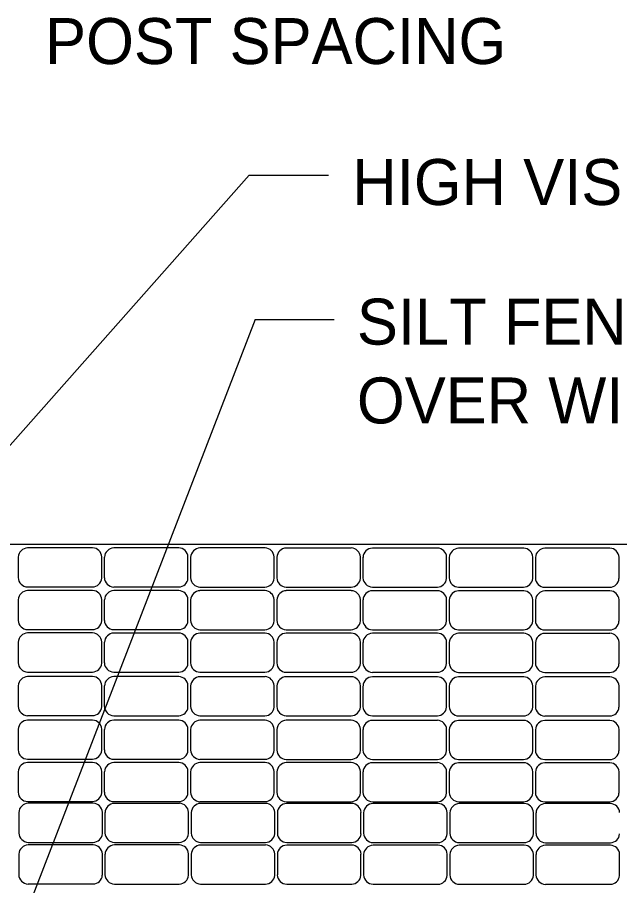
# Model space of a CAD drawing. Extents: x -894 to 866, y -476 to 714.
# Drawn here: x -558.7 to -467, y 454.3 to 586.6 of the extents above; entities that cross this region are included whole.
import ezdxf

# ---------------------------------------------------------------- set-up
doc = ezdxf.new("R2010")
doc.units = 0
for name, color, linetype in [('1 Control', 7, 'Continuous'), ('56 Stage 3 Anno', 7, 'Continuous'), ('57 Undefined', 7, 'Continuous')]:
    doc.layers.add(name, color=color, linetype=linetype)

msp = doc.modelspace()

# ---------------------------------------------------------------- linework, layer by layer
at = {"layer": '1 Control'}
for p, q in [((-260.54, 506.27), (-726.69, 506.27)), ((-547.26, 505.77), (-557.17, 505.77)), ((-534.13, 505.76), (-544.04, 505.76)), ((-521.01, 505.75), (-530.92, 505.75)), ((-507.89, 505.74), (-517.8, 505.74)), ((-494.76, 505.73), (-504.67, 505.73)), ((-481.64, 505.72), (-491.55, 505.72)), ((-468.52, 505.72), (-478.43, 505.72)), ((-558.6, 504.36), (-558.6, 501.23)), ((-558.6, 504.36), (-558.6, 504.36)), ((-545.87, 501.15), (-545.87, 504.4)), ((-545.48, 504.35), (-545.48, 501.22)), ((-545.48, 504.35), (-545.48, 504.35)), ((-532.75, 501.14), (-532.75, 504.4)), ((-532.35, 504.34), (-532.35, 501.21)), ((-532.35, 504.34), (-532.35, 504.34)), ((-519.62, 501.13), (-519.62, 504.39)), ((-519.23, 504.33), (-519.23, 501.2)), ((-519.23, 504.33), (-519.23, 504.33)), ((-506.5, 501.12), (-506.5, 504.38)), ((-506.11, 504.33), (-506.11, 501.2)), ((-506.11, 504.33), (-506.11, 504.33)), ((-493.38, 501.11), (-493.38, 504.37)), ((-492.98, 504.32), (-492.98, 501.19)), ((-492.98, 504.32), (-492.98, 504.32)), ((-480.25, 501.1), (-480.25, 504.36)), ((-479.86, 504.31), (-479.86, 501.18)), ((-479.86, 504.31), (-479.86, 504.31)), ((-467.13, 501.1), (-467.13, 504.35)), ((-557.17, 499.82), (-547.28, 499.82)), ((-547.26, 499.27), (-557.17, 499.27)), ((-544.04, 499.81), (-534.16, 499.81)), ((-534.13, 499.26), (-544.04, 499.26)), ((-530.92, 499.8), (-521.04, 499.8)), ((-521.01, 499.25), (-530.92, 499.25)), ((-517.8, 499.79), (-507.91, 499.79)), ((-507.89, 499.25), (-517.8, 499.25)), ((-504.67, 499.78), (-494.79, 499.78)), ((-494.76, 499.24), (-504.67, 499.24)), ((-491.55, 499.77), (-481.67, 499.77)), ((-481.64, 499.23), (-491.55, 499.23)), ((-478.43, 499.76), (-468.54, 499.76)), ((-468.52, 499.22), (-478.43, 499.22)), ((-558.6, 497.86), (-558.6, 494.73)), ((-558.6, 497.86), (-558.6, 497.86)), ((-545.87, 494.65), (-545.87, 497.91)), ((-545.48, 497.86), (-545.48, 494.73)), ((-545.48, 497.86), (-545.48, 497.86)), ((-532.75, 494.64), (-532.75, 497.9)), ((-532.35, 497.85), (-532.35, 494.72)), ((-532.35, 497.85), (-532.35, 497.85)), ((-519.62, 494.63), (-519.62, 497.89)), ((-519.23, 497.84), (-519.23, 494.71)), ((-519.23, 497.84), (-519.23, 497.84)), ((-506.5, 494.63), (-506.5, 497.88)), ((-506.11, 497.83), (-506.11, 494.7)), ((-506.11, 497.83), (-506.11, 497.83)), ((-493.38, 494.62), (-493.38, 497.87)), ((-492.98, 497.82), (-492.98, 494.69)), ((-492.98, 497.82), (-492.98, 497.82)), ((-480.25, 494.61), (-480.25, 497.87)), ((-479.86, 497.81), (-479.86, 494.68)), ((-479.86, 497.81), (-479.86, 497.81)), ((-467.13, 494.6), (-467.13, 497.86)), ((-557.17, 493.32), (-547.28, 493.32)), ((-544.04, 493.31), (-534.16, 493.31)), ((-530.92, 493.3), (-521.04, 493.3)), ((-517.8, 493.29), (-507.91, 493.29)), ((-504.67, 493.29), (-494.79, 493.29)), ((-491.55, 493.28), (-481.67, 493.28)), ((-478.43, 493.27), (-468.54, 493.27)), ((-547.26, 492.81), (-557.17, 492.81)), ((-534.13, 492.8), (-544.04, 492.8)), ((-521.01, 492.79), (-530.92, 492.79)), ((-507.89, 492.78), (-517.8, 492.78)), ((-494.76, 492.77), (-504.67, 492.77)), ((-481.64, 492.76), (-491.55, 492.76)), ((-468.52, 492.75), (-478.43, 492.75)), ((-558.6, 491.4), (-558.6, 488.27)), ((-558.6, 491.4), (-558.6, 491.4)), ((-545.87, 488.19), (-545.87, 491.44)), ((-545.48, 491.39), (-545.48, 488.26)), ((-545.48, 491.39), (-545.48, 491.39)), ((-532.75, 488.18), (-532.75, 491.43)), ((-532.35, 491.38), (-532.35, 488.25)), ((-532.35, 491.38), (-532.35, 491.38)), ((-519.62, 488.17), (-519.62, 491.43)), ((-519.23, 491.37), (-519.23, 488.24)), ((-519.23, 491.37), (-519.23, 491.37)), ((-506.5, 488.16), (-506.5, 491.42)), ((-506.11, 491.36), (-506.11, 488.23)), ((-506.11, 491.36), (-506.11, 491.36)), ((-493.38, 488.15), (-493.38, 491.41)), ((-492.98, 491.35), (-492.98, 488.22)), ((-492.98, 491.35), (-492.98, 491.35)), ((-480.25, 488.14), (-480.25, 491.4)), ((-479.86, 491.35), (-479.86, 488.22)), ((-479.86, 491.35), (-479.86, 491.35)), ((-467.13, 488.13), (-467.13, 491.39)), ((-557.17, 486.85), (-547.28, 486.85)), ((-544.04, 486.85), (-534.16, 486.85)), ((-530.92, 486.84), (-521.04, 486.84)), ((-517.8, 486.83), (-507.91, 486.83)), ((-504.67, 486.82), (-494.79, 486.82)), ((-491.55, 486.81), (-481.67, 486.81)), ((-478.43, 486.8), (-468.54, 486.8)), ((-547.26, 486.17), (-557.17, 486.17)), ((-534.13, 486.16), (-544.04, 486.16)), ((-521.01, 486.15), (-530.92, 486.15)), ((-507.89, 486.14), (-517.8, 486.14)), ((-494.76, 486.14), (-504.67, 486.14)), ((-481.64, 486.13), (-491.55, 486.13)), ((-468.52, 486.12), (-478.43, 486.12)), ((-558.6, 484.76), (-558.6, 481.63)), ((-558.6, 484.76), (-558.6, 484.76)), ((-545.87, 481.55), (-545.87, 484.81)), ((-545.48, 484.75), (-545.48, 481.62)), ((-545.48, 484.75), (-545.48, 484.75)), ((-532.75, 481.54), (-532.75, 484.8)), ((-532.35, 484.75), (-532.35, 481.62)), ((-532.35, 484.75), (-532.35, 484.75)), ((-519.62, 481.53), (-519.62, 484.79)), ((-519.23, 484.74), (-519.23, 481.61)), ((-519.23, 484.74), (-519.23, 484.74)), ((-506.5, 481.53), (-506.5, 484.78)), ((-506.11, 484.73), (-506.11, 481.6)), ((-506.11, 484.73), (-506.11, 484.73)), ((-493.38, 481.52), (-493.38, 484.77)), ((-492.98, 484.72), (-492.98, 481.59)), ((-492.98, 484.72), (-492.98, 484.72)), ((-480.25, 481.51), (-480.25, 484.76)), ((-479.86, 484.71), (-479.86, 481.58)), ((-479.86, 484.71), (-479.86, 484.71)), ((-467.13, 481.5), (-467.13, 484.76)), ((-557.17, 480.22), (-547.28, 480.22)), ((-544.04, 480.21), (-534.16, 480.21)), ((-530.92, 480.2), (-521.04, 480.2)), ((-517.8, 480.19), (-507.91, 480.19)), ((-504.67, 480.19), (-494.79, 480.19)), ((-491.55, 480.18), (-481.67, 480.18)), ((-478.43, 480.17), (-468.54, 480.17)), ((-547.26, 479.54), (-557.17, 479.54)), ((-534.13, 479.53), (-544.04, 479.53)), ((-521.01, 479.52), (-530.92, 479.52)), ((-507.89, 479.51), (-517.8, 479.51)), ((-494.76, 479.5), (-504.67, 479.5)), ((-481.64, 479.49), (-491.55, 479.49)), ((-468.52, 479.48), (-478.43, 479.48)), ((-558.6, 478.13), (-558.6, 475)), ((-558.6, 478.13), (-558.6, 478.13)), ((-545.87, 474.92), (-545.87, 478.17)), ((-545.48, 478.12), (-545.48, 474.99)), ((-545.48, 478.12), (-545.48, 478.12)), ((-532.75, 474.91), (-532.75, 478.16)), ((-532.35, 478.11), (-532.35, 474.98)), ((-532.35, 478.11), (-532.35, 478.11)), ((-519.62, 474.9), (-519.62, 478.15)), ((-519.23, 478.1), (-519.23, 474.97)), ((-519.23, 478.1), (-519.23, 478.1)), ((-506.5, 474.89), (-506.5, 478.15)), ((-506.11, 478.09), (-506.11, 474.96)), ((-506.11, 478.09), (-506.11, 478.09)), ((-493.38, 474.88), (-493.38, 478.14)), ((-492.98, 478.08), (-492.98, 474.95)), ((-492.98, 478.08), (-492.98, 478.08)), ((-480.25, 474.87), (-480.25, 478.13)), ((-479.86, 478.08), (-479.86, 474.95)), ((-479.86, 478.08), (-479.86, 478.08)), ((-467.13, 474.86), (-467.13, 478.12)), ((-557.17, 473.58), (-547.28, 473.58)), ((-544.04, 473.58), (-534.16, 473.58)), ((-530.92, 473.57), (-521.04, 473.57)), ((-517.8, 473.56), (-507.91, 473.56)), ((-504.67, 473.55), (-494.79, 473.55)), ((-491.55, 473.54), (-481.67, 473.54)), ((-478.43, 473.53), (-468.54, 473.53)), ((-547.26, 473.09), (-557.17, 473.09)), ((-534.13, 473.08), (-544.04, 473.08)), ((-521.01, 473.07), (-530.92, 473.07)), ((-507.89, 473.06), (-517.8, 473.06)), ((-494.76, 473.05), (-504.67, 473.05)), ((-481.64, 473.04), (-491.55, 473.04)), ((-468.52, 473.04), (-478.43, 473.04)), ((-558.6, 471.68), (-558.6, 468.55)), ((-558.6, 471.68), (-558.6, 471.68)), ((-545.87, 468.47), (-545.87, 471.73)), ((-545.48, 471.67), (-545.48, 468.54)), ((-545.48, 471.67), (-545.48, 471.67)), ((-532.75, 468.46), (-532.75, 471.72)), ((-532.35, 471.66), (-532.35, 468.53)), ((-532.35, 471.66), (-532.35, 471.66)), ((-519.62, 468.45), (-519.62, 471.71)), ((-519.23, 471.65), (-519.23, 468.52)), ((-519.23, 471.65), (-519.23, 471.65)), ((-506.5, 468.44), (-506.5, 471.7)), ((-506.11, 471.65), (-506.11, 468.52)), ((-506.11, 471.65), (-506.11, 471.65)), ((-493.38, 468.43), (-493.38, 471.69)), ((-492.98, 471.64), (-492.98, 468.51)), ((-492.98, 471.64), (-492.98, 471.64)), ((-480.25, 468.43), (-480.25, 471.68)), ((-479.86, 471.63), (-479.86, 468.5)), ((-479.86, 471.63), (-479.86, 471.63)), ((-467.13, 468.42), (-467.13, 471.67)), ((-557.17, 467.14), (-547.28, 467.14)), ((-547.17, 466.87), (-557.07, 466.87)), ((-544.04, 467.13), (-534.16, 467.13)), ((-534.04, 466.86), (-543.95, 466.86)), ((-530.92, 467.12), (-521.04, 467.12)), ((-520.92, 466.86), (-530.83, 466.86)), ((-517.8, 467.11), (-507.91, 467.11)), ((-507.8, 466.85), (-517.7, 466.85)), ((-504.67, 467.1), (-494.79, 467.1)), ((-494.67, 466.84), (-504.58, 466.84)), ((-491.55, 467.09), (-481.67, 467.09)), ((-481.55, 466.83), (-491.46, 466.83)), ((-478.43, 467.09), (-468.54, 467.09)), ((-468.43, 466.82), (-478.33, 466.82)), ((-558.51, 465.47), (-558.51, 462.34)), ((-558.51, 465.47), (-558.51, 465.47)), ((-545.78, 462.25), (-545.78, 465.51)), ((-545.38, 465.46), (-545.38, 462.33)), ((-545.38, 465.46), (-545.38, 465.46)), ((-532.65, 462.25), (-532.65, 465.5)), ((-519.53, 462.24), (-519.53, 465.49)), ((-506.41, 462.23), (-506.41, 465.48)), ((-493.28, 462.22), (-493.28, 465.48)), ((-480.16, 462.21), (-480.16, 465.47)), ((-532.26, 465.45), (-532.26, 462.32)), ((-532.26, 465.45), (-532.26, 465.45)), ((-519.14, 465.44), (-519.14, 462.31)), ((-519.14, 465.44), (-519.14, 465.44)), ((-506.01, 465.43), (-506.01, 462.3)), ((-506.01, 465.43), (-506.01, 465.43)), ((-492.89, 465.42), (-492.89, 462.29)), ((-492.89, 465.42), (-492.89, 465.42)), ((-479.77, 465.41), (-479.77, 462.28)), ((-479.77, 465.41), (-479.77, 465.41)), ((-547.17, 460.53), (-557.08, 460.53)), ((-557.07, 460.92), (-547.19, 460.92)), ((-543.95, 460.91), (-534.07, 460.91)), ((-534.04, 460.52), (-543.95, 460.52)), ((-530.83, 460.91), (-520.94, 460.91)), ((-520.92, 460.51), (-530.83, 460.51)), ((-507.8, 460.5), (-517.71, 460.5)), ((-517.7, 460.9), (-507.82, 460.9)), ((-504.58, 460.89), (-494.7, 460.89)), ((-494.67, 460.49), (-504.58, 460.49)), ((-491.46, 460.88), (-481.57, 460.88)), ((-481.55, 460.48), (-491.46, 460.48)), ((-468.43, 460.48), (-478.34, 460.48)), ((-478.33, 460.87), (-468.45, 460.87)), ((-558.51, 459.12), (-558.51, 455.99)), ((-558.51, 459.12), (-558.51, 459.12)), ((-545.78, 455.91), (-545.78, 459.17)), ((-545.39, 459.11), (-545.39, 455.98)), ((-545.39, 459.11), (-545.39, 459.11)), ((-532.66, 455.9), (-532.66, 459.16)), ((-532.26, 459.1), (-532.26, 455.97)), ((-532.26, 459.1), (-532.26, 459.1)), ((-519.53, 455.89), (-519.53, 459.15)), ((-519.14, 459.09), (-519.14, 455.96)), ((-519.14, 459.09), (-519.14, 459.09)), ((-506.41, 455.88), (-506.41, 459.14)), ((-506.02, 459.09), (-506.02, 455.96)), ((-506.02, 459.09), (-506.02, 459.09)), ((-493.29, 455.87), (-493.29, 459.13)), ((-492.89, 459.08), (-492.89, 455.95)), ((-492.89, 459.08), (-492.89, 459.08)), ((-480.16, 455.87), (-480.16, 459.12)), ((-479.77, 459.07), (-479.77, 455.94)), ((-479.77, 459.07), (-479.77, 459.07)), ((-467.04, 455.86), (-467.04, 459.11)), ((-557.08, 454.58), (-547.19, 454.58)), ((-543.95, 454.57), (-534.07, 454.57)), ((-530.83, 454.56), (-520.95, 454.56)), ((-517.71, 454.55), (-507.82, 454.55)), ((-504.58, 454.54), (-494.7, 454.54)), ((-491.46, 454.53), (-481.58, 454.53)), ((-478.34, 454.53), (-468.45, 454.53))]:
    msp.add_line(p, q, dxfattribs=at)
for centre, radius, start, end in [((-557.1, 504.27), 1.5, 92.5894, 176.4918), ((-547.32, 504.31), 1.46, 3.5816, 87.4839), ((-543.97, 504.26), 1.5, 92.5894, 176.4918), ((-534.2, 504.31), 1.46, 3.5816, 87.4839), ((-530.85, 504.25), 1.5, 92.5894, 176.4918), ((-521.08, 504.3), 1.46, 3.5816, 87.4839), ((-517.73, 504.24), 1.5, 92.5894, 176.4918), ((-507.95, 504.29), 1.46, 3.5816, 87.4839), ((-504.6, 504.23), 1.5, 92.5894, 176.4918), ((-494.83, 504.28), 1.46, 3.5816, 87.4839), ((-491.48, 504.22), 1.5, 92.5894, 176.4918), ((-481.71, 504.27), 1.46, 3.5816, 87.4839), ((-478.36, 504.22), 1.5, 92.5894, 176.4918), ((-468.58, 504.26), 1.46, 3.5816, 87.4839), ((-557.1, 501.32), 1.51, 183.4517, 267.354), ((-543.97, 501.31), 1.51, 183.4517, 267.354), ((-530.85, 501.3), 1.51, 183.4517, 267.354), ((-517.73, 501.29), 1.51, 183.4517, 267.354), ((-504.6, 501.29), 1.51, 183.4517, 267.354), ((-491.48, 501.28), 1.51, 183.4517, 267.354), ((-478.36, 501.27), 1.51, 183.4517, 267.354), ((-547.32, 501.27), 1.45, 271.3505, 355.2528), ((-534.19, 501.26), 1.45, 271.3505, 355.2528), ((-521.07, 501.25), 1.45, 271.3505, 355.2528), ((-507.95, 501.24), 1.45, 271.3505, 355.2528), ((-494.82, 501.23), 1.45, 271.3505, 355.2528), ((-481.7, 501.23), 1.45, 271.3505, 355.2528), ((-468.58, 501.22), 1.45, 271.3505, 355.2528), ((-557.1, 497.77), 1.5, 92.5894, 176.4918), ((-547.32, 497.82), 1.46, 3.5816, 87.4839), ((-543.97, 497.76), 1.5, 92.5894, 176.4918), ((-534.2, 497.81), 1.46, 3.5816, 87.4839), ((-530.85, 497.75), 1.5, 92.5894, 176.4918), ((-521.08, 497.8), 1.46, 3.5816, 87.4839), ((-517.73, 497.75), 1.5, 92.5894, 176.4918), ((-507.95, 497.79), 1.46, 3.5816, 87.4839), ((-504.6, 497.74), 1.5, 92.5894, 176.4918), ((-494.83, 497.78), 1.46, 3.5816, 87.4839), ((-491.48, 497.73), 1.5, 92.5894, 176.4918), ((-481.71, 497.77), 1.46, 3.5816, 87.4839), ((-478.36, 497.72), 1.5, 92.5894, 176.4918), ((-468.58, 497.77), 1.46, 3.5816, 87.4839), ((-557.1, 494.82), 1.51, 183.4517, 267.354), ((-547.32, 494.77), 1.45, 271.3505, 355.2528), ((-543.97, 494.82), 1.51, 183.4517, 267.354), ((-534.19, 494.76), 1.45, 271.3505, 355.2528), ((-530.85, 494.81), 1.51, 183.4517, 267.354), ((-521.07, 494.75), 1.45, 271.3505, 355.2528), ((-517.73, 494.8), 1.51, 183.4517, 267.354), ((-507.95, 494.75), 1.45, 271.3505, 355.2528), ((-504.6, 494.79), 1.51, 183.4517, 267.354), ((-494.82, 494.74), 1.45, 271.3505, 355.2528), ((-491.48, 494.78), 1.51, 183.4517, 267.354), ((-481.7, 494.73), 1.45, 271.3505, 355.2528), ((-478.36, 494.77), 1.51, 183.4517, 267.354), ((-468.58, 494.72), 1.45, 271.3505, 355.2528), ((-557.1, 491.31), 1.5, 92.5894, 176.4918), ((-547.32, 491.35), 1.46, 3.5816, 87.4839), ((-543.97, 491.3), 1.5, 92.5894, 176.4918), ((-534.2, 491.34), 1.46, 3.5816, 87.4839), ((-530.85, 491.29), 1.5, 92.5894, 176.4918), ((-521.08, 491.33), 1.46, 3.5816, 87.4839), ((-517.73, 491.28), 1.5, 92.5894, 176.4918), ((-507.95, 491.33), 1.46, 3.5816, 87.4839), ((-504.6, 491.27), 1.5, 92.5894, 176.4918), ((-494.83, 491.32), 1.46, 3.5816, 87.4839), ((-491.48, 491.26), 1.5, 92.5894, 176.4918), ((-481.71, 491.31), 1.46, 3.5816, 87.4839), ((-478.36, 491.25), 1.5, 92.5894, 176.4918), ((-468.58, 491.3), 1.46, 3.5816, 87.4839), ((-557.1, 488.36), 1.51, 183.4517, 267.354), ((-547.32, 488.31), 1.45, 271.3505, 355.2528), ((-543.97, 488.35), 1.51, 183.4517, 267.354), ((-534.19, 488.3), 1.45, 271.3505, 355.2528), ((-530.85, 488.34), 1.51, 183.4517, 267.354), ((-521.07, 488.29), 1.45, 271.3505, 355.2528), ((-517.73, 488.33), 1.51, 183.4517, 267.354), ((-507.95, 488.28), 1.45, 271.3505, 355.2528), ((-504.6, 488.32), 1.51, 183.4517, 267.354), ((-494.82, 488.27), 1.45, 271.3505, 355.2528), ((-491.48, 488.32), 1.51, 183.4517, 267.354), ((-481.7, 488.26), 1.45, 271.3505, 355.2528), ((-478.36, 488.31), 1.51, 183.4517, 267.354), ((-468.58, 488.25), 1.45, 271.3505, 355.2528), ((-557.1, 484.67), 1.5, 92.5894, 176.4918), ((-547.32, 484.72), 1.46, 3.5816, 87.4839), ((-543.97, 484.66), 1.5, 92.5894, 176.4918), ((-534.2, 484.71), 1.46, 3.5816, 87.4839), ((-530.85, 484.65), 1.5, 92.5894, 176.4918), ((-521.08, 484.7), 1.46, 3.5816, 87.4839), ((-517.73, 484.65), 1.5, 92.5894, 176.4918), ((-507.95, 484.69), 1.46, 3.5816, 87.4839), ((-504.6, 484.64), 1.5, 92.5894, 176.4918), ((-494.83, 484.68), 1.46, 3.5816, 87.4839), ((-491.48, 484.63), 1.5, 92.5894, 176.4918), ((-481.71, 484.67), 1.46, 3.5816, 87.4839), ((-478.36, 484.62), 1.5, 92.5894, 176.4918), ((-468.58, 484.66), 1.46, 3.5816, 87.4839), ((-557.1, 481.72), 1.51, 183.4517, 267.354), ((-547.32, 481.67), 1.45, 271.3505, 355.2528), ((-543.97, 481.71), 1.51, 183.4517, 267.354), ((-534.19, 481.66), 1.45, 271.3505, 355.2528), ((-530.85, 481.71), 1.51, 183.4517, 267.354), ((-521.07, 481.65), 1.45, 271.3505, 355.2528), ((-517.73, 481.7), 1.51, 183.4517, 267.354), ((-507.95, 481.65), 1.45, 271.3505, 355.2528), ((-504.6, 481.69), 1.51, 183.4517, 267.354), ((-494.82, 481.64), 1.45, 271.3505, 355.2528), ((-491.48, 481.68), 1.51, 183.4517, 267.354), ((-481.7, 481.63), 1.45, 271.3505, 355.2528), ((-478.36, 481.67), 1.51, 183.4517, 267.354), ((-468.58, 481.62), 1.45, 271.3505, 355.2528), ((-557.1, 478.04), 1.5, 92.5894, 176.4918), ((-547.32, 478.08), 1.46, 3.5816, 87.4839), ((-543.97, 478.03), 1.5, 92.5894, 176.4918), ((-534.2, 478.07), 1.46, 3.5816, 87.4839), ((-530.85, 478.02), 1.5, 92.5894, 176.4918), ((-521.08, 478.06), 1.46, 3.5816, 87.4839), ((-517.73, 478.01), 1.5, 92.5894, 176.4918), ((-507.95, 478.06), 1.46, 3.5816, 87.4839), ((-504.6, 478), 1.5, 92.5894, 176.4918), ((-494.83, 478.05), 1.46, 3.5816, 87.4839), ((-491.48, 477.99), 1.5, 92.5894, 176.4918), ((-481.71, 478.04), 1.46, 3.5816, 87.4839), ((-478.36, 477.98), 1.5, 92.5894, 176.4918), ((-468.58, 478.03), 1.46, 3.5816, 87.4839), ((-557.1, 475.09), 1.51, 183.4517, 267.354), ((-547.32, 475.04), 1.45, 271.3505, 355.2528), ((-543.97, 475.08), 1.51, 183.4517, 267.354), ((-534.19, 475.03), 1.45, 271.3505, 355.2528), ((-530.85, 475.07), 1.51, 183.4517, 267.354), ((-521.07, 475.02), 1.45, 271.3505, 355.2528), ((-517.73, 475.06), 1.51, 183.4517, 267.354), ((-507.95, 475.01), 1.45, 271.3505, 355.2528), ((-504.6, 475.05), 1.51, 183.4517, 267.354), ((-494.82, 475), 1.45, 271.3505, 355.2528), ((-491.48, 475.04), 1.51, 183.4517, 267.354), ((-481.7, 474.99), 1.45, 271.3505, 355.2528), ((-478.36, 475.04), 1.51, 183.4517, 267.354), ((-468.58, 474.98), 1.45, 271.3505, 355.2528), ((-557.1, 471.59), 1.5, 92.5894, 176.4918), ((-547.32, 471.63), 1.46, 3.5816, 87.4839), ((-543.97, 471.58), 1.5, 92.5894, 176.4918), ((-534.2, 471.63), 1.46, 3.5816, 87.4839), ((-530.85, 471.57), 1.5, 92.5894, 176.4918), ((-521.08, 471.62), 1.46, 3.5816, 87.4839), ((-517.73, 471.56), 1.5, 92.5894, 176.4918), ((-507.95, 471.61), 1.46, 3.5816, 87.4839), ((-504.6, 471.55), 1.5, 92.5894, 176.4918), ((-494.83, 471.6), 1.46, 3.5816, 87.4839), ((-491.48, 471.54), 1.5, 92.5894, 176.4918), ((-481.71, 471.59), 1.46, 3.5816, 87.4839), ((-478.36, 471.54), 1.5, 92.5894, 176.4918), ((-468.58, 471.58), 1.46, 3.5816, 87.4839), ((-557.1, 468.64), 1.51, 183.4517, 267.354), ((-547.32, 468.59), 1.45, 271.3505, 355.2528), ((-543.97, 468.63), 1.51, 183.4517, 267.354), ((-534.19, 468.58), 1.45, 271.3505, 355.2528), ((-530.85, 468.62), 1.51, 183.4517, 267.354), ((-521.07, 468.57), 1.45, 271.3505, 355.2528), ((-517.73, 468.61), 1.51, 183.4517, 267.354), ((-507.95, 468.56), 1.45, 271.3505, 355.2528), ((-504.6, 468.61), 1.51, 183.4517, 267.354), ((-494.82, 468.55), 1.45, 271.3505, 355.2528), ((-491.48, 468.6), 1.51, 183.4517, 267.354), ((-481.7, 468.55), 1.45, 271.3505, 355.2528), ((-478.36, 468.59), 1.51, 183.4517, 267.354), ((-468.58, 468.54), 1.45, 271.3505, 355.2528), ((-557.01, 465.37), 1.5, 92.5894, 176.4918), ((-547.23, 465.42), 1.46, 3.5816, 87.4839), ((-543.88, 465.36), 1.5, 92.5894, 176.4918), ((-534.11, 465.41), 1.46, 3.5816, 87.4839), ((-530.76, 465.36), 1.5, 92.5894, 176.4918), ((-520.98, 465.4), 1.46, 3.5816, 87.4839), ((-517.64, 465.35), 1.5, 92.5894, 176.4918), ((-507.86, 465.39), 1.46, 3.5816, 87.4839), ((-504.51, 465.34), 1.5, 92.5894, 176.4918), ((-494.74, 465.38), 1.46, 3.5816, 87.4839), ((-491.39, 465.33), 1.5, 92.5894, 176.4918), ((-481.61, 465.38), 1.46, 3.5816, 87.4839), ((-478.27, 465.32), 1.5, 92.5894, 176.4918), ((-468.49, 465.37), 1.46, 3.5816, 87.4839), ((-557, 462.43), 1.51, 183.4517, 267.354), ((-547.22, 462.37), 1.45, 271.3505, 355.2528), ((-543.88, 462.42), 1.51, 183.4517, 267.354), ((-534.1, 462.37), 1.45, 271.3505, 355.2528), ((-530.76, 462.41), 1.51, 183.4517, 267.354), ((-520.98, 462.36), 1.45, 271.3505, 355.2528), ((-517.63, 462.4), 1.51, 183.4517, 267.354), ((-507.85, 462.35), 1.45, 271.3505, 355.2528), ((-504.51, 462.39), 1.51, 183.4517, 267.354), ((-494.73, 462.34), 1.45, 271.3505, 355.2528), ((-491.39, 462.38), 1.51, 183.4517, 267.354), ((-481.61, 462.33), 1.45, 271.3505, 355.2528), ((-478.26, 462.37), 1.51, 183.4517, 267.354), ((-468.48, 462.32), 1.45, 271.3505, 355.2528), ((-557.01, 459.03), 1.5, 92.5894, 176.4918), ((-547.23, 459.07), 1.46, 3.5816, 87.4839), ((-543.88, 459.02), 1.5, 92.5894, 176.4918), ((-534.11, 459.07), 1.46, 3.5816, 87.4839), ((-530.76, 459.01), 1.5, 92.5894, 176.4918), ((-520.99, 459.06), 1.46, 3.5816, 87.4839), ((-517.64, 459), 1.5, 92.5894, 176.4918), ((-507.86, 459.05), 1.46, 3.5816, 87.4839), ((-504.51, 458.99), 1.5, 92.5894, 176.4918), ((-494.74, 459.04), 1.46, 3.5816, 87.4839), ((-491.39, 458.98), 1.5, 92.5894, 176.4918), ((-481.62, 459.03), 1.46, 3.5816, 87.4839), ((-478.27, 458.98), 1.5, 92.5894, 176.4918), ((-468.49, 459.02), 1.46, 3.5816, 87.4839), ((-557.01, 456.08), 1.51, 183.4517, 267.354), ((-547.23, 456.03), 1.45, 271.3505, 355.2528), ((-543.88, 456.07), 1.51, 183.4517, 267.354), ((-534.1, 456.02), 1.45, 271.3505, 355.2528), ((-530.76, 456.06), 1.51, 183.4517, 267.354), ((-520.98, 456.01), 1.45, 271.3505, 355.2528), ((-517.64, 456.05), 1.51, 183.4517, 267.354), ((-507.86, 456), 1.45, 271.3505, 355.2528), ((-504.51, 456.05), 1.51, 183.4517, 267.354), ((-494.73, 455.99), 1.45, 271.3505, 355.2528), ((-491.39, 456.04), 1.51, 183.4517, 267.354), ((-481.61, 455.99), 1.45, 271.3505, 355.2528), ((-478.27, 456.03), 1.51, 183.4517, 267.354), ((-468.49, 455.98), 1.45, 271.3505, 355.2528)]:
    msp.add_arc(centre, radius, start, end, dxfattribs=at)
at = {"layer": '56 Stage 3 Anno'}
for p, q in [((-523.43, 562.53), (-592.67, 484.31)), ((-523.43, 562.53), (-511.38, 562.53)), ((-522.54, 540.57), (-575.19, 404.08)), ((-522.54, 540.57), (-510.49, 540.57))]:
    msp.add_line(p, q, dxfattribs=at)

# ---------------------------------------------------------------- texts
at = {"layer": '57 Undefined'}
for s, p in [('POST SPACING', (-554.5, 579.45)), ('HIGH VISIBILITY FABRIC', (-507.72, 557.98)), ('SILT FENCE FABRIC', (-507.03, 536.72)), ('OVER WIRE MESH', (-507.03, 524.72))]:
    msp.add_text(s, height=7, dxfattribs=at).set_placement(p)

doc.saveas('drawing.dxf')
